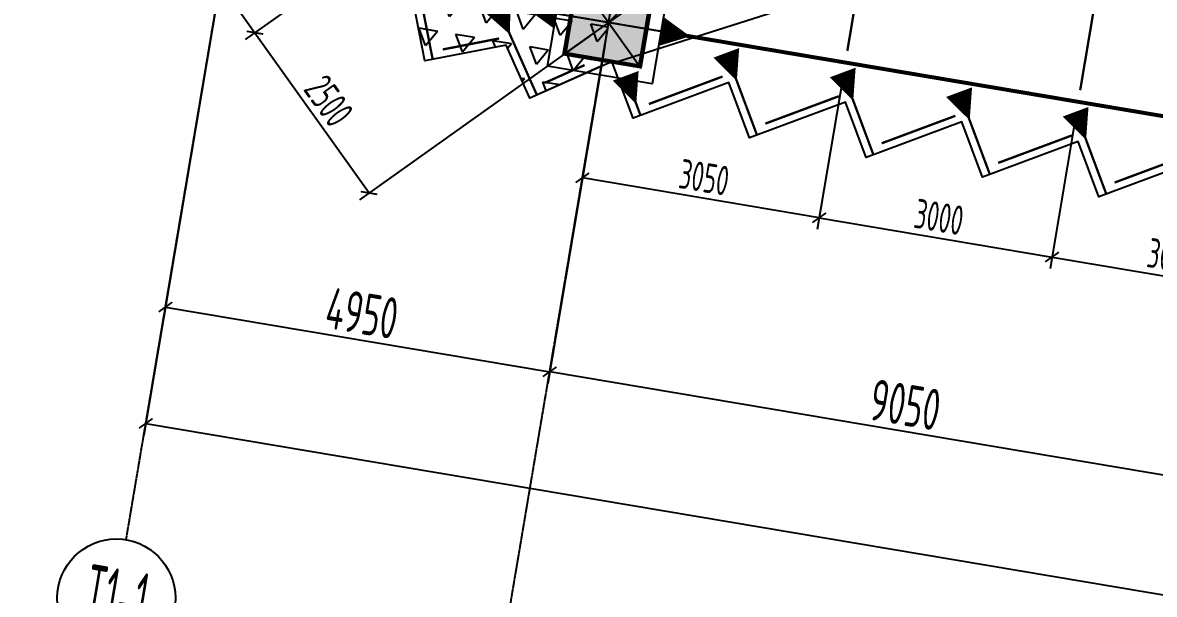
# Model space of a CAD drawing. Header units: inches. Extents: x 27 to 78955, y -206 to 80389.
# Drawn here: x 7680 to 22057, y 27128 to 34394 of the extents above; entities that cross this region are included whole.
import ezdxf
from ezdxf.enums import TextEntityAlignment as Align

# ---------------------------------------------------------------- set-up
doc = ezdxf.new("R2010")
doc.units = ezdxf.units.IN
doc.header["$MEASUREMENT"] = 0
for name, pattern in [('T1-AXIS-150$0$CENTER', [2, 1.25, -0.25, 0.25, -0.25]), ('T1-COLS-F10~F19$0$HIDDEN', [0.375, 0.25, -0.125]), ('T1-PLAN-F11$0$CENTER', [2, 1.25, -0.25, 0.25, -0.25]), ('T1-PLAN-F11$0$HIDDEN', [0.375, 0.25, -0.125])]:
    doc.linetypes.add(name, pattern=pattern)
for name, color, linetype in [('T1-AXIS-150$0$0S-AXIS', 1, 'T1-AXIS-150$0$CENTER'), ('T1-AXIS-150$0$0S-AXIS-DIMS', 1, 'Continuous'), ('T1-AXIS-150$0$0S-TEXT', 4, 'Continuous'), ('T1-COLS-F10~F19$0$0S-COLS', 90, 'T1-COLS-F10~F19$0$HIDDEN'), ('T1-COLS-F10~F19$0$0S-COLS-HATCH', 8, 'Continuous'), ('T1-COLS-F10~F19$0$0S-SCOLS-LINE', 2, 'Continuous'), ('T1-PLAN-F11$0$0S-AXIS', 21, 'T1-PLAN-F11$0$CENTER'), ('T1-PLAN-F11$0$0S-SBEAM-FB', 7, 'T1-PLAN-F11$0$HIDDEN'), ('T1-PLAN-F11$0$0S-SBEAM-SB', 3, 'T1-PLAN-F11$0$HIDDEN'), ('T1-PLAN-F11$0$0S-SLAB-LINE', 40, 'Continuous'), ('T1-PLAN-F11$0$0S-SLAB-SYMB', 10, 'Continuous'), ('T1-PLAN-F11$0$0S-SYMB-DIMS', 21, 'Continuous')]:
    doc.layers.add(name, color=color, linetype=linetype)
doc.layers.add('T1-COLS-F10~F19$0$0-COLS-定位用', color=21, linetype='Continuous', plot=False)
doc.styles.add('T1-AXIS-150$0$XD2008', font='xd-hzs.shx', dxfattribs={"width": 0.7, "bigfont": 'xd-hztxt.shx'})
doc.styles.add('T1-COLS-F10~F19$0$XD2008', font='xd-hzs.shx', dxfattribs={"width": 0.7, "bigfont": 'xd-hztxt.shx'})
doc.styles.add('T1-PLAN-F11$0$XD2008', font='xd-hzs.shx', dxfattribs={"width": 0.7, "bigfont": 'xd-hztxt.shx'})
doc.dimstyles.new('T1-AXIS-150$0$XD150$0', dxfattribs={"dimscale": 150, "dimtxt": 3.5, "dimasz": 1, "dimexe": 1, "dimexo": 2, "dimgap": 0.5, "dimtad": 1, "dimdec": 0, "dimdsep": 46, "dimtxsty": 'T1-AXIS-150$0$XD2008', "dimblk": 'T1-AXIS-150$0$_ARCHTICK', "dimcen": 2.5, "dimclrt": 4, "dimaunit": 1, "dimadec": 0, "dimazin": 0, "dimtfac": 1, "dimtdec": 0, "dimtix": 1, "dimtmove": 0, "dimatfit": 3, "dimfxl": 1, "dimtolj": 1, "dimtzin": 0, "dimarcsym": 0})
doc.dimstyles.new('T1-PLAN-F11$0$XD150$0', dxfattribs={"dimscale": 150, "dimtxt": 2.5, "dimasz": 1, "dimexe": 1, "dimexo": 2, "dimgap": 0.5, "dimtad": 1, "dimdec": 0, "dimdsep": 46, "dimtxsty": 'T1-PLAN-F11$0$XD2008', "dimblk": 'T1-PLAN-F11$0$_ARCHTICK', "dimcen": 2.5, "dimclrt": 4, "dimadec": 0, "dimazin": 0, "dimtfac": 1, "dimtdec": 0, "dimtix": 1, "dimtmove": 0, "dimatfit": 3, "dimfxl": 1, "dimtolj": 1, "dimtzin": 0, "dimarcsym": 0})

# ---------------------------------------------------------------- blocks, each defined once
blk = doc.blocks.new('T1-COLS-F10~F19$0$COLS-T1-1000x1000x30')
at = {"layer": 'T1-COLS-F10~F19$0$0S-COLS-HATCH'}
h = blk.add_hatch(dxfattribs=at)
h.set_pattern_fill('ANSI31', color=256, scale=5)
h.set_pattern_definition([(45, (0, 0), (-11.22532, 11.22532), [])])
h.paths.add_polyline_path([(-470, 470), (470, 470), (470, -470), (-470, -470)], flags=16)
h.paths.add_polyline_path([(-500, 500), (500, 500), (500, -500), (-500, -500)])
h = blk.add_hatch(color=256, dxfattribs=at)
h.dxf.hatch_style = 1
h.paths.add_polyline_path([(-470, 470), (470, 470), (470, -470), (-470, -470)])
at = {"layer": 'Defpoints', "color": 8}
blk.add_lwpolyline([(-675, 675), (675, 675), (675, -675), (-675, -675)], close=True, dxfattribs=at)
at = {"layer": 'T1-COLS-F10~F19$0$0-COLS-定位用'}
for p, q in [((-500, -500), (500, 500)), ((-500, 500), (500, -500))]:
    blk.add_line(p, q, dxfattribs=at)
at = {"layer": 'T1-COLS-F10~F19$0$0S-SCOLS-LINE'}
for points in [[(-500, 500), (500, 500), (500, -500), (-500, -500)], [(-470, 470), (470, 470), (470, -470), (-470, -470)]]:
    blk.add_lwpolyline(points, close=True, dxfattribs=at)
at = {"layer": 'Defpoints', "insert": (500, 500), "char_height": 250, "attachment_point": 7, "style": 'T1-COLS-F10~F19$0$XD2008'}
blk.add_mtext('\\A1;1000*1000*30', dxfattribs=at)
blk = doc.blocks.new('T1-AXIS-150$0$_ARCHTICK')
at = {"color": 0, "linetype": 'ByBlock', "const_width": 0.15}
blk.add_lwpolyline([(-0.5, -0.5), (0.5, 0.5)], dxfattribs=at)
blk = doc.blocks.new('*D134')
at = {"layer": 'Defpoints', "color": 0, "transparency": 16777216}
for p in [(12288108, 1252524), (12324593, 1246368), (12323595, 1240452)]:
    blk.add_point(p, dxfattribs=at)
at = {"layer": 'T1-AXIS-150$0$0S-AXIS-DIMS', "color": 0, "lineweight": -2, "transparency": 16777216}
for p, q in [((12288059, 1252228), (12287085, 1246459)), ((12287110, 1246607), (12323595, 1240452)), ((12324543, 1246072), (12323570, 1240304))]:
    blk.add_line(p, q, dxfattribs=at)
at = {"layer": 'T1-AXIS-150$0$0S-AXIS-DIMS', "color": 0, "lineweight": -2, "transparency": 16777216, "xscale": 150, "yscale": 150, "zscale": 150}
for p, rotation in [((12287110, 1246607), 170.4236160359815), ((12323595, 1240452), 350.4236160359815)]:
    blk.add_blockref('T1-AXIS-150$0$_ARCHTICK', p, dxfattribs=dict(at, rotation=rotation))
at = {"layer": 'T1-AXIS-150$0$0S-AXIS-DIMS', "color": 4, "transparency": 16777216, "insert": (12305409, 1243862), "char_height": 525, "attachment_point": 5, "rotation": 350.4236, "style": 'T1-AXIS-150$0$XD2008'}
blk.add_mtext('\\A1;37000', dxfattribs=at)
blk = doc.blocks.new('*D151')
at = {"layer": 'Defpoints', "color": 0, "transparency": 16777216}
for p in [(12292990, 1251700), (12301913, 1250195), (12292241, 1247263)]:
    blk.add_point(p, dxfattribs=at)
at = {"layer": 'T1-AXIS-150$0$0S-AXIS-DIMS', "color": 0, "lineweight": -2, "transparency": 16777216}
for p, q in [((12292940, 1251404), (12292216, 1247115)), ((12301863, 1249899), (12301140, 1245609)), ((12301165, 1245757), (12292241, 1247263))]:
    blk.add_line(p, q, dxfattribs=at)
at = {"layer": 'T1-AXIS-150$0$0S-AXIS-DIMS', "color": 0, "lineweight": -2, "transparency": 16777216, "xscale": 150, "yscale": 150, "zscale": 150}
for p, rotation in [((12292241, 1247263), 170.423616035984), ((12301165, 1245757), 350.423616035984)]:
    blk.add_blockref('T1-AXIS-150$0$_ARCHTICK', p, dxfattribs=dict(at, rotation=rotation))
at = {"layer": 'T1-AXIS-150$0$0S-AXIS-DIMS', "color": 4, "transparency": 16777216, "insert": (12296759, 1246843), "char_height": 525, "attachment_point": 5, "rotation": 350.4236, "style": 'T1-AXIS-150$0$XD2008'}
blk.add_mtext('\\A1;9050', dxfattribs=at)
blk = doc.blocks.new('*D152')
at = {"layer": 'Defpoints', "color": 0, "transparency": 16777216}
for p in [(12288108, 1252524), (12292990, 1251700), (12292241, 1247263)]:
    blk.add_point(p, dxfattribs=at)
at = {"layer": 'T1-AXIS-150$0$0S-AXIS-DIMS', "color": 0, "lineweight": -2, "transparency": 16777216}
for p, q in [((12288059, 1252228), (12287335, 1247938)), ((12292940, 1251404), (12292216, 1247115)), ((12287360, 1248086), (12292241, 1247263))]:
    blk.add_line(p, q, dxfattribs=at)
at = {"layer": 'T1-AXIS-150$0$0S-AXIS-DIMS', "color": 0, "lineweight": -2, "transparency": 16777216, "xscale": 150, "yscale": 150, "zscale": 150}
for p, rotation in [((12287360, 1248086), 170.4236160328897), ((12292241, 1247263), 350.4236160328897)]:
    blk.add_blockref('T1-AXIS-150$0$_ARCHTICK', p, dxfattribs=dict(at, rotation=rotation))
at = {"layer": 'T1-AXIS-150$0$0S-AXIS-DIMS', "color": 4, "transparency": 16777216, "insert": (12289857, 1248007), "char_height": 525, "attachment_point": 5, "rotation": 350.4236, "style": 'T1-AXIS-150$0$XD2008'}
blk.add_mtext('\\A1;4950', dxfattribs=at)
blk = doc.blocks.new('T1-PLAN-F11$0$_ARCHTICK')
at = {"color": 0, "linetype": 'ByBlock', "const_width": 0.15}
blk.add_lwpolyline([(-0.5, -0.5), (0.5, 0.5)], dxfattribs=at)
blk = doc.blocks.new('*D165')
at = {"layer": 'Defpoints', "color": 0, "transparency": 16777216}
for p in [(18156, 34034), (21114, 33535), (20757, 31415)]:
    blk.add_point(p, dxfattribs=at)
at = {"layer": 'T1-PLAN-F11$0$0S-SYMB-DIMS', "color": 0, "lineweight": -2, "transparency": 16777216}
for p, q in [((18106, 33738), (17774, 31766)), ((21065, 33239), (20732, 31267)), ((17799, 31914), (20757, 31415))]:
    blk.add_line(p, q, dxfattribs=at)
at = {"layer": 'T1-PLAN-F11$0$0S-SYMB-DIMS', "color": 0, "lineweight": -2, "transparency": 16777216, "xscale": 150, "yscale": 150, "zscale": 150}
for p, rotation in [((17799, 31914), 170.4236160328897), ((20757, 31415), 350.4236160328897)]:
    blk.add_blockref('T1-PLAN-F11$0$_ARCHTICK', p, dxfattribs=dict(at, rotation=rotation))
at = {"layer": 'T1-PLAN-F11$0$0S-SYMB-DIMS', "color": 4, "transparency": 16777216, "insert": (19321, 31923), "char_height": 375, "attachment_point": 5, "rotation": 350.4236, "style": 'T1-PLAN-F11$0$XD2008'}
blk.add_mtext('\\A1;3000', dxfattribs=at)
blk = doc.blocks.new('*D166')
at = {"layer": 'Defpoints', "color": 0, "transparency": 16777216}
for p in [(21114, 33535), (24073, 33036), (23715, 30916)]:
    blk.add_point(p, dxfattribs=at)
at = {"layer": 'T1-PLAN-F11$0$0S-SYMB-DIMS', "color": 0, "lineweight": -2, "transparency": 16777216}
for p, q in [((21065, 33239), (20732, 31267)), ((24023, 32740), (23690, 30768)), ((20757, 31415), (23715, 30916))]:
    blk.add_line(p, q, dxfattribs=at)
at = {"layer": 'T1-PLAN-F11$0$0S-SYMB-DIMS', "color": 0, "lineweight": -2, "transparency": 16777216, "xscale": 150, "yscale": 150, "zscale": 150}
for p, rotation in [((20757, 31415), 170.4236160328897), ((23715, 30916), 350.4236160328897)]:
    blk.add_blockref('T1-PLAN-F11$0$_ARCHTICK', p, dxfattribs=dict(at, rotation=rotation))
at = {"layer": 'T1-PLAN-F11$0$0S-SYMB-DIMS', "color": 4, "transparency": 16777216, "insert": (22280, 31424), "char_height": 375, "attachment_point": 5, "rotation": 350.4236, "style": 'T1-PLAN-F11$0$XD2008'}
blk.add_mtext('\\A1;3000', dxfattribs=at)
blk = doc.blocks.new('*D180')
at = {"layer": 'Defpoints', "color": 0, "transparency": 16777216}
for p in [(12515, 38061), (13675, 36431), (10631, 34266)]:
    blk.add_point(p, dxfattribs=at)
at = {"layer": 'T1-PLAN-F11$0$0S-SYMB-DIMS', "color": 0, "lineweight": -2, "transparency": 16777216}
for p, q in [((12271, 37887), (9349, 35809)), ((13430, 36257), (10508, 34179)), ((9471, 35896), (10631, 34266))]:
    blk.add_line(p, q, dxfattribs=at)
at = {"layer": 'T1-PLAN-F11$0$0S-SYMB-DIMS', "color": 0, "lineweight": -2, "transparency": 16777216, "xscale": 150, "yscale": 150, "zscale": 150}
for p, rotation in [((9471, 35896), 125.4236160118623), ((10631, 34266), 305.4236160118623)]:
    blk.add_blockref('T1-PLAN-F11$0$_ARCHTICK', p, dxfattribs=dict(at, rotation=rotation))
at = {"layer": 'T1-PLAN-F11$0$0S-SYMB-DIMS', "color": 4, "transparency": 16777216, "insert": (10265, 35233), "char_height": 375, "attachment_point": 5, "rotation": 305.4236, "style": 'T1-PLAN-F11$0$XD2008'}
blk.add_mtext('\\A1;2000', dxfattribs=at)
blk = doc.blocks.new('*D181')
at = {"layer": 'Defpoints', "color": 0, "transparency": 16777216}
for p in [(13675, 36431), (15124, 34394), (12080, 32229)]:
    blk.add_point(p, dxfattribs=at)
at = {"layer": 'T1-PLAN-F11$0$0S-SYMB-DIMS', "color": 0, "lineweight": -2, "transparency": 16777216}
for p, q in [((13430, 36257), (10508, 34179)), ((10631, 34266), (12080, 32229)), ((14879, 34220), (11958, 32142))]:
    blk.add_line(p, q, dxfattribs=at)
at = {"layer": 'T1-PLAN-F11$0$0S-SYMB-DIMS', "color": 0, "lineweight": -2, "transparency": 16777216, "xscale": 150, "yscale": 150, "zscale": 150}
for p, rotation in [((10631, 34266), 125.4236154847684), ((12080, 32229), 305.4236154847684)]:
    blk.add_blockref('T1-PLAN-F11$0$_ARCHTICK', p, dxfattribs=dict(at, rotation=rotation))
at = {"layer": 'T1-PLAN-F11$0$0S-SYMB-DIMS', "color": 4, "transparency": 16777216, "insert": (11569, 33399), "char_height": 375, "attachment_point": 5, "rotation": 305.4236, "style": 'T1-PLAN-F11$0$XD2008'}
blk.add_mtext('\\A1;2500', dxfattribs=at)
blk = doc.blocks.new('T1-PLAN-F11$0$幕墙钢梁')
at = {"layer": 'T1-PLAN-F11$0$0S-SBEAM-SB'}
for points in [[(-29666, -4613, 350, 30, 0), (-29543, -4941, 30, 30, 0), (-29226, -5783, 0, 0, 0)], [(-28521, -4989, 350, 30, 0), (-28328, -5281, 30, 30, 0), (-27846, -6008, 0, 0, 0)], [(-25562, -5080, 350, 30, 0), (-25387, -5383, 30, 30, 0), (-25003, -6047, 0, 0, 0)], [(-24062, -5080, 350, 30, 0), (-23887, -5383, 30, 30, 0), (-23503, -6047, 0, 0, 0)], [(-22562, -5080, 350, 30, 0), (-22387, -5383, 30, 30, 0), (-22003, -6047, 0, 0, 0)], [(-21062, -5080, 350, 30, 0), (-20887, -5383, 30, 30, 0), (-20503, -6047, 0, 0, 0)], [(-28438, -5380, 30, 30, 0), (-29121, -5637, 0, 0, 0)], [(-26773, -5580, 350, 30, 0), (-26598, -5883, 30, 30, 0), (-26503, -6047, 0, 0, 0)], [(-25559, -5385, 30, 30, 0), (-26424, -5885, 0, 0, 0)], [(-24059, -5385, 30, 30, 0), (-24924, -5885, 0, 0, 0)], [(-22559, -5385, 30, 30, 0), (-23424, -5885, 0, 0, 0)], [(-21059, -5385, 30, 30, 0), (-21924, -5885, 0, 0, 0)], [(-19559, -5385, 30, 30, 0), (-20424, -5885, 0, 0, 0)], [(-27311, -5533, 30, 30, 0), (-27776, -5842, 0, 0, 0)]]:
    blk.add_lwpolyline(points, format="xyseb", dxfattribs=at)
blk = doc.blocks.new('*D213')
at = {"layer": 'Defpoints', "color": 0, "transparency": 16777216}
for p in [(15124, 34394), (18156, 34034), (14791, 32422)]:
    blk.add_point(p, dxfattribs=at)
at = {"layer": 'T1-PLAN-F11$0$0S-SYMB-DIMS', "color": 0, "lineweight": -2, "transparency": 16777216}
for p, q in [((15074, 34098), (14766, 32274)), ((18106, 33738), (17774, 31766)), ((17799, 31914), (14791, 32422))]:
    blk.add_line(p, q, dxfattribs=at)
at = {"layer": 'T1-PLAN-F11$0$0S-SYMB-DIMS', "color": 0, "lineweight": -2, "transparency": 16777216, "xscale": 150, "yscale": 150, "zscale": 150}
for p, rotation in [((14791, 32422), 170.4236160328897), ((17799, 31914), 350.4236160328897)]:
    blk.add_blockref('T1-PLAN-F11$0$_ARCHTICK', p, dxfattribs=dict(at, rotation=rotation))
at = {"layer": 'T1-PLAN-F11$0$0S-SYMB-DIMS', "color": 4, "transparency": 16777216, "insert": (16338, 32427), "char_height": 375, "attachment_point": 5, "rotation": 350.4236, "style": 'T1-PLAN-F11$0$XD2008'}
blk.add_mtext('\\A1;3050', dxfattribs=at)
blk = doc.blocks.new('T1-AXIS-150')
at = {"layer": 'T1-AXIS-150$0$0S-AXIS'}
for p, q in [((12286860.7, 1245127.9), (12295478.3, 1296206.3)), ((12291741.8, 1244304.5), (12300359.4, 1295382.8)), ((12331840.5, 1245145.5), (12280860.9, 1253746.4))]:
    blk.add_line(p, q, dxfattribs=at)
at = {"layer": 'T1-AXIS-150$0$0S-AXIS-DIMS'}
blk.add_circle((12286736, 1244388.4), 750, dxfattribs=at)
at = {"layer": 'T1-AXIS-150$0$0S-TEXT', "style": 'T1-AXIS-150$0$XD2008', "width": 0.5}
blk.add_text('T1-1', height=750, rotation=350.42362, dxfattribs=at).set_placement((12286736, 1244388.4), align=Align.MIDDLE)
at = {"layer": 'T1-AXIS-150$0$0S-AXIS-DIMS'}
dim = blk.add_aligned_dim(p1=(12288108.5, 1252523.6), p2=(12324592.9, 1246368.2), distance=-6000, dimstyle='T1-AXIS-150$0$XD150$0', dxfattribs=at)
dim.commit()
dim.dimension.update_dxf_attribs({"geometry": '*D134', "text_midpoint": (12305408.7, 1243862.4)})
for p1, angle, picture, middle in [((12288108.5, 1252523.6), 170.42362, '*D152', (12289856.5, 1248007.4)), ((12301913.4, 1250194.6), 350.42362, '*D151', (12296759, 1246842.9))]:
    dim = blk.add_linear_dim(base=(12292240.9, 1247262.9), p1=p1, p2=(12292989.5, 1251700.2), angle=angle, dimstyle='T1-AXIS-150$0$XD150$0', override={"dimtmove": 1}, dxfattribs=at)
    dim.commit()
    dim.dimension.update_dxf_attribs({"geometry": picture, "text_midpoint": middle})
blk = doc.blocks.new('T1-COLS-F10~F19')
blk.add_blockref('T1-AXIS-150', (0, 0))
at = {"layer": 'T1-COLS-F10~F19$0$0S-COLS', "rotation": 350.4236160359932}
blk.add_blockref('T1-COLS-F10~F19$0$COLS-T1-1000x1000x30', (12292990, 1251700), dxfattribs=at)

msp = doc.modelspace()

# ---------------------------------------------------------------- hatches: boundary and pattern name
at = {"layer": 'T1-PLAN-F11$0$0S-SLAB-SYMB'}
h = msp.add_hatch(dxfattribs=at)
h.set_pattern_fill('TRIANG', color=8, scale=50)
h.set_pattern_definition([(50.4236, (22289.7, 41703.4), (-166.191, 446.312), [238.125, -238.125]), (110.4236, (22289.7, 41703.4), (-469.613, 79.23), [238.125, -238.125]), (350.4236, (22206.6, 41926.54), (303.422, 367.082), [238.125, -238.125])])
h.paths.add_polyline_path([(15030.1, 33838.4), (14121.2, 33434), (13821.4, 34107.8), (12790.9, 33906.5), (12650.8, 34623.6), (11614.1, 34696), (11665, 35424.9), (10682.6, 35763.7), (10920.8, 36454.5), (10060, 37036.6), (10469.3, 37641.9), (9789.1, 38427.5), (10358, 38920.2), (9880.7, 39832.4), (10553.8, 40184.6), (11066.3, 40098.2), (21549.6, 41524), (21483, 41129.6), (21877.4, 41063.1), (15123.8, 34393.7)])

# ---------------------------------------------------------------- linework, layer by layer
at = {"layer": 'T1-PLAN-F11$0$0S-AXIS'}
msp.add_line((42487.1, 29777.1), (14482.8, 34501.8), dxfattribs=at)
at = {"layer": 'T1-PLAN-F11$0$0S-SBEAM-FB', "color": 2}
for points in [[(14088.4, 34568.3, 0, 375, 0), (14458.2, 34506, 375, 375, 0)], [(16159.2, 34219, 0, 375, 0), (15789.4, 34281.4, 375, 375, 0)]]:
    msp.add_lwpolyline(points, format="xyseb", dxfattribs=at)
at = {"layer": 'T1-PLAN-F11$0$0S-SBEAM-FB', "const_width": 50}
msp.add_lwpolyline([(15789.4, 34281.4), (23382.1, 33000.4)], dxfattribs=at)
at = {"layer": 'T1-PLAN-F11$0$0S-SBEAM-SB', "const_width": 30}
for points in [[(21114.4, 33535.1), (22345.5, 40832)], [(18156.2, 34034.2), (18783.8, 37753.8)]]:
    msp.add_lwpolyline(points, dxfattribs=at)
at = {"layer": 'T1-PLAN-F11$0$0S-SLAB-LINE'}
msp.add_lwpolyline([(22569.4, 32633.6), (21352.4, 32180), (21090.3, 32883.1), (19873.3, 32429.6), (19611.2, 33132.7), (18394.2, 32679.1), (18132.1, 33382.2), (16915.1, 32928.6), (16653, 33631.8), (15436, 33178.2), (15175.2, 33877.9), (15134.5, 33884.8), (14121.2, 33434), (13821.4, 34107.8), (12790.9, 33906.5), (12650.8, 34623.6)], dxfattribs=at)
at = {"layer": 'T1-PLAN-F11$0$0S-SLAB-SYMB'}
msp.add_line((15175.2, 33877.9), (32231.1, 39316.2), dxfattribs=at)
at = {"layer": 'T1-PLAN-F11$0$0S-SLAB-SYMB', "color": 8}
msp.add_lwpolyline([(15030.1, 33838.4), (14121.2, 33434), (13821.4, 34107.8), (12790.9, 33906.5), (12650.8, 34623.6), (11614.1, 34696), (11665, 35424.9), (10682.6, 35763.7), (10920.8, 36454.5), (10060, 37036.6), (10469.3, 37641.9), (9789.1, 38427.5), (10358, 38920.2), (9880.7, 39832.4), (10553.8, 40184.6), (11066.3, 40098.2), (21549.6, 41524), (21483, 41129.6), (21877.4, 41063.1), (15123.8, 34393.7), (15030.1, 33838.4)], dxfattribs=at)

# ---------------------------------------------------------------- block references
msp.add_blockref('T1-COLS-F10~F19', (-12277865.7, -1217306.5))
at = {"layer": 'T1-PLAN-F11$0$0S-SYMB-DIMS', "rotation": 350.4236160359959}
msp.add_blockref('T1-PLAN-F11$0$幕墙钢梁', (42669.6, 34766.3), dxfattribs=at)

# ---------------------------------------------------------------- dimensions: what is measured, and where the dimension line sits
at = {"layer": 'T1-PLAN-F11$0$0S-SYMB-DIMS'}
for p1, p2, picture, middle in [((12515.4, 38060.8), (13674.6, 36431), '*D180', (10264.9, 35232.9)), ((13674.6, 36431), (15123.8, 34393.7), '*D181', (11569.1, 33399.3))]:
    dim = msp.add_aligned_dim(p1=p1, p2=p2, distance=-3735.5, dimstyle='T1-PLAN-F11$0$XD150$0', dxfattribs=at)
    dim.commit()
    dim.dimension.update_dxf_attribs({"geometry": picture, "text_midpoint": middle})
for base, p1, p2, angle, picture, middle in [((14791.1, 32421.5), (18156.2, 34034.2), (15123.8, 34393.7), 170.42362, '*D213', (16338.5, 32426.7)), ((20756.8, 31415), (18156.2, 34034.2), (21114.4, 33535.1), 350.42362, '*D165', (19321.3, 31923.4)), ((23714.9, 30916), (21114.4, 33535.1), (24072.6, 33036), 350.42362, '*D166', (22279.5, 31424.3))]:
    dim = msp.add_linear_dim(base=base, p1=p1, p2=p2, angle=angle, dimstyle='T1-PLAN-F11$0$XD150$0', dxfattribs=at)
    dim.commit()
    dim.dimension.update_dxf_attribs({"geometry": picture, "text_midpoint": middle})

doc.saveas('drawing.dxf')
